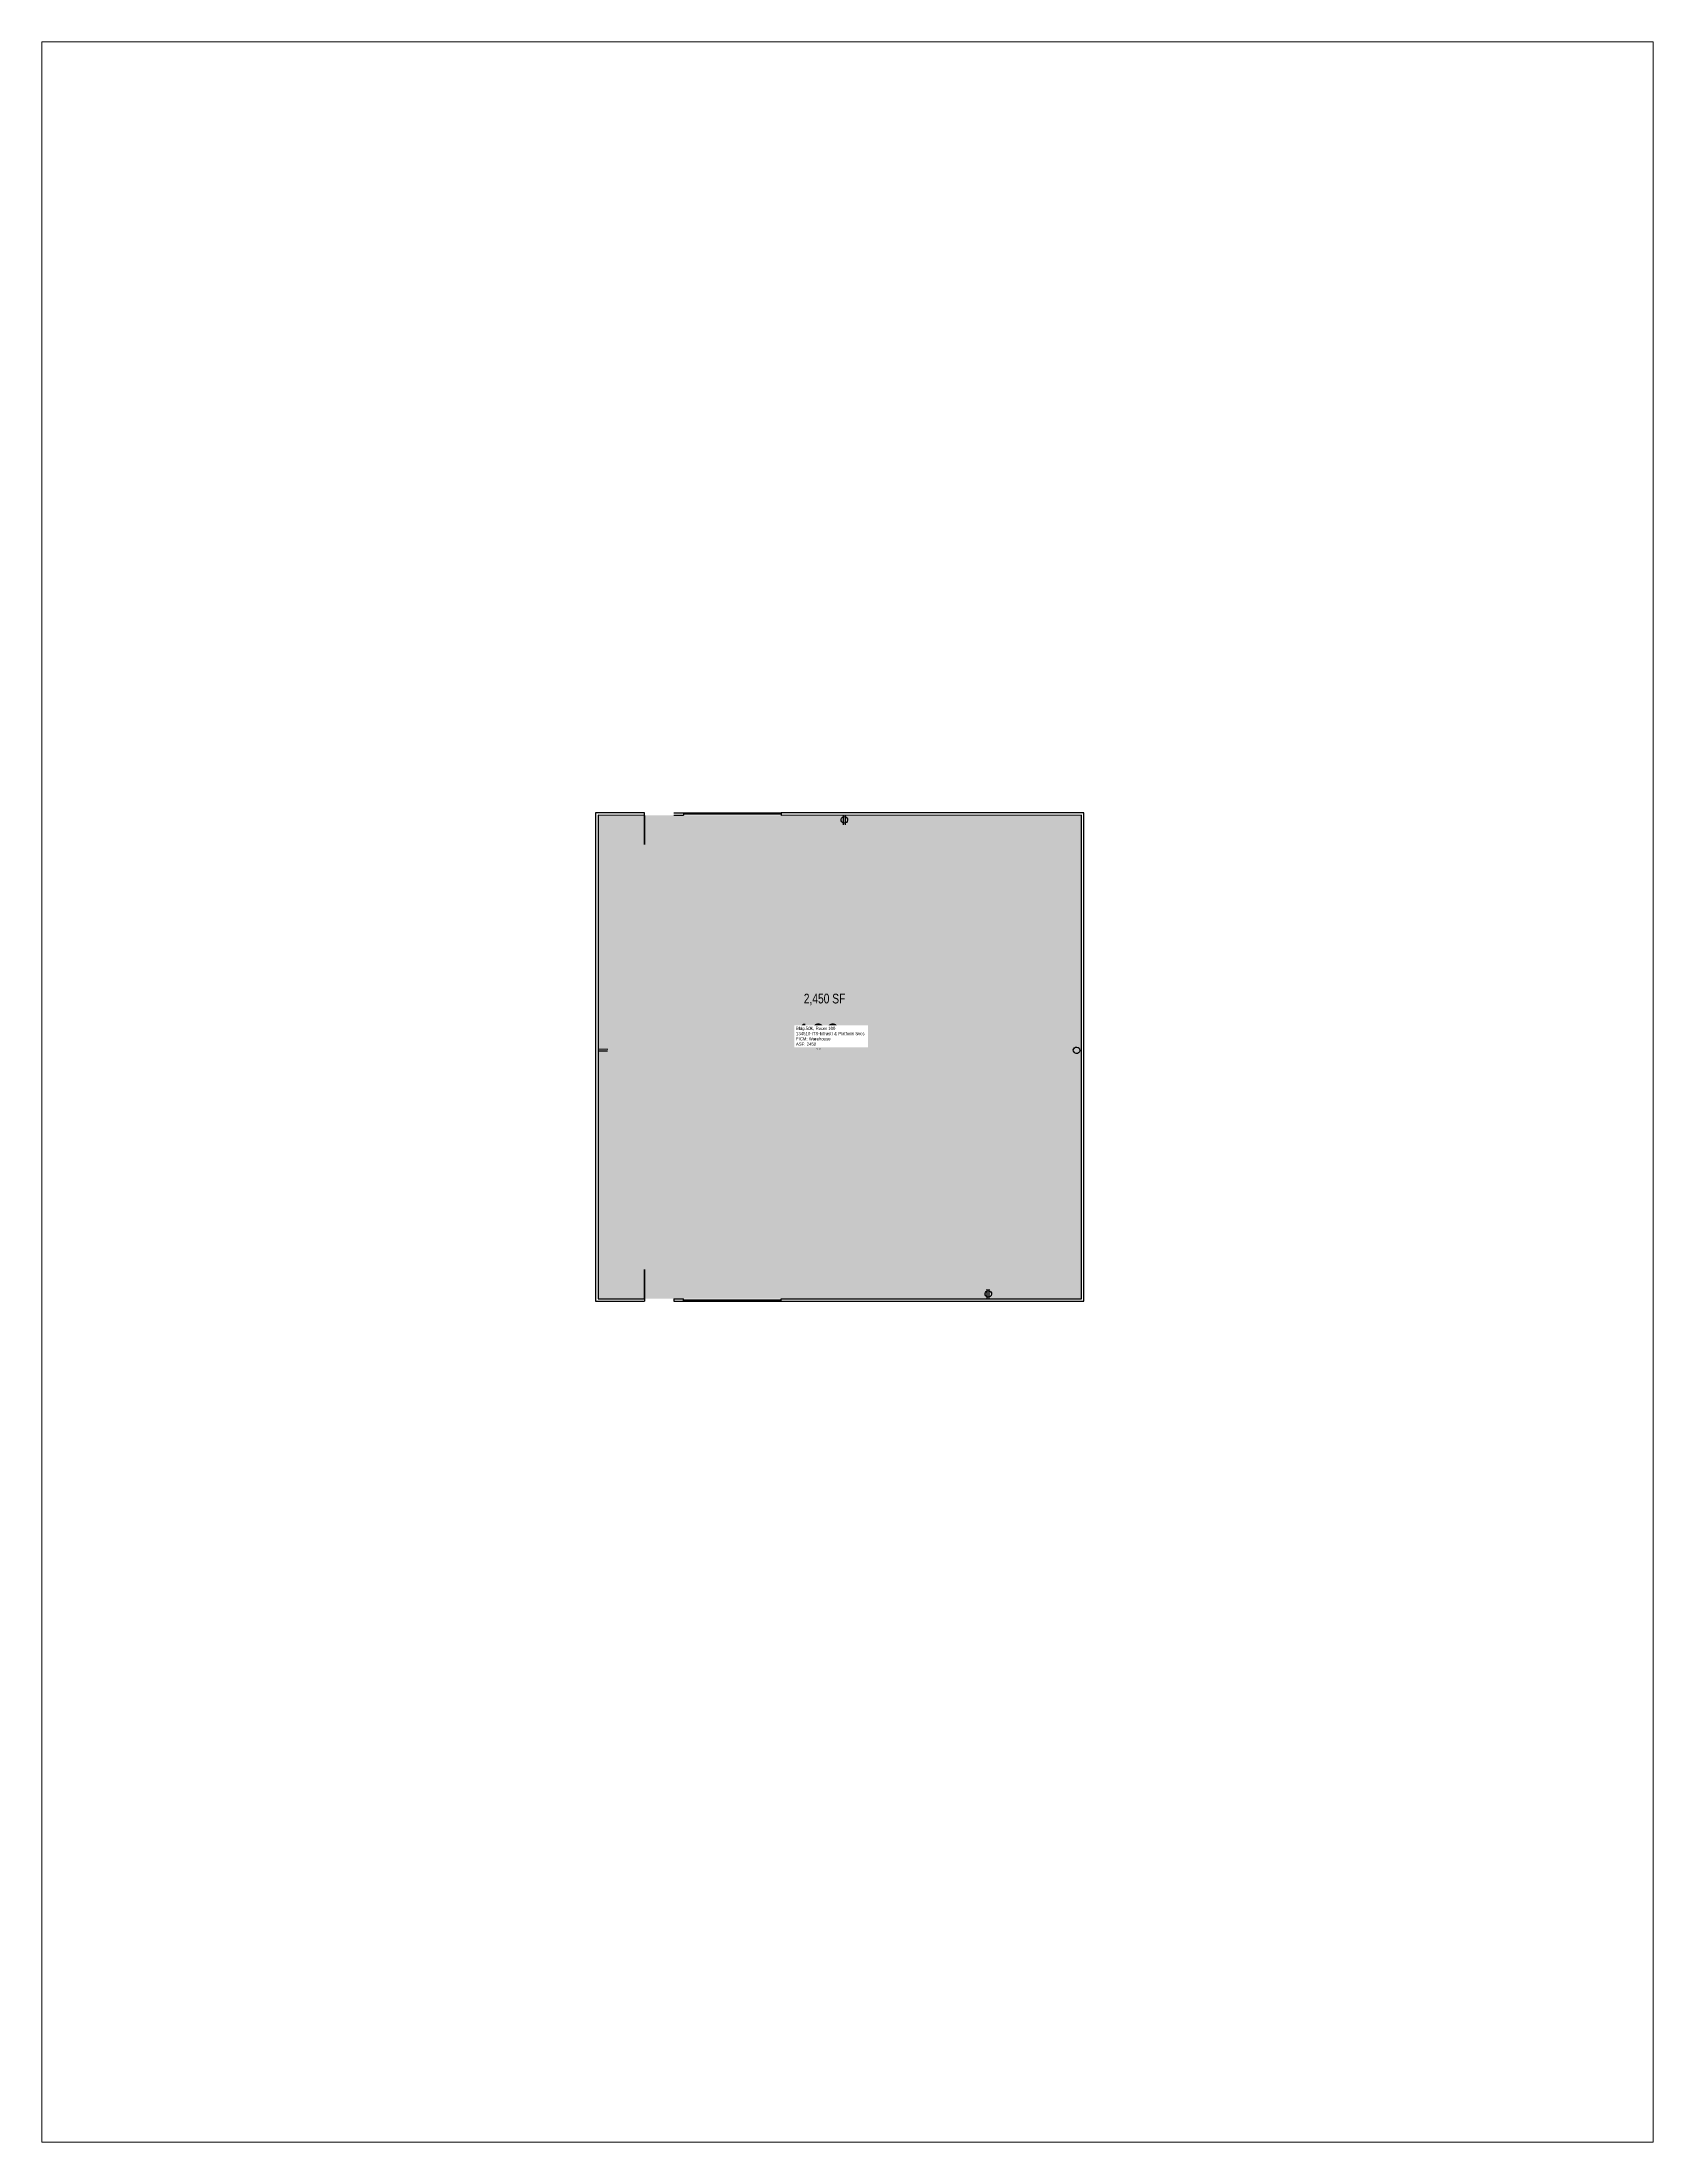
# Paper-space layout 'Layout1' of a CAD drawing. Header units: inches. Extents: x 0 to 8.2, y 0 to 10.7.
# The model-space entities are those that its viewports show. They can reach past a viewport. Long polylines and large blocks are cut down to what shows.
import ezdxf
from ezdxf.enums import TextEntityAlignment as Align

# ---------------------------------------------------------------- set-up
doc = ezdxf.new("R2010")
doc.units = ezdxf.units.IN
doc.header["$LTSCALE"] = 100
doc.header["$MEASUREMENT"] = 0
doc.layers.get('Defpoints').update_dxf_attribs({"linetype": 'CONTINUOUS'})
for name, color, linetype in [('A-DOOR', 2, 'CONTINUOUS'), ('A-FLOR', 3, 'CONTINUOUS'), ('A-IDEN-RNUM', 7, 'CONTINUOUS'), ('A-IDEN-SNUM', 4, 'CONTINUOUS'), ('A-IDEN-VNUM', 4, 'CONTINUOUS'), ('A-WALL', 5, 'CONTINUOUS'), ('AREA-TEXT', 3, 'CONTINUOUS'), ('Rooms-Category-Color', 7, 'CONTINUOUS'), ('Rooms-College-Color', 7, 'CONTINUOUS'), ('Rooms-Department-Color', 7, 'CONTINUOUS'), ('Rooms-Division-Color', 7, 'CONTINUOUS'), ('Rooms-Information', 7, 'CONTINUOUS')]:
    doc.layers.add(name, color=color, linetype=linetype)
doc.styles.add('CP_AREA', font='arial.ttf', dxfattribs={"height": 15})
doc.styles.add('CP_ROOMSNUMBER', font='arial.ttf', dxfattribs={"height": 1})
doc.styles.add('CP_ROOMVNUMBER', font='arial.ttf', dxfattribs={"width": 0.85, "height": 0.075})

msp = doc.modelspace()

# ---------------------------------------------------------------- hatches: boundary and pattern name
at = {"layer": 'Rooms-Category-Color', "true_color": 0xe3c5e1}
msp.add_hatch(color=254, dxfattribs=at).paths.add_polyline_path([(69176380.9, 27691167), (69176100.5, 27691690.7), (69176624.2, 27691971), (69176904.5, 27691447.4)])
at = {"layer": 'Rooms-College-Color', "true_color": 0x80bc67}
msp.add_hatch(color=83, dxfattribs=at).paths.add_polyline_path([(69176380.9, 27691167), (69176100.5, 27691690.7), (69176624.2, 27691971), (69176904.5, 27691447.4)])
at = {"layer": 'Rooms-Department-Color', "true_color": 0xfa003f}
msp.add_hatch(color=240, dxfattribs=at).paths.add_polyline_path([(69176380.9, 27691167), (69176100.5, 27691690.7), (69176624.2, 27691971), (69176904.5, 27691447.4)])
at = {"layer": 'Rooms-Division-Color', "true_color": 0xfa003f}
msp.add_hatch(color=240, dxfattribs=at).paths.add_polyline_path([(69176380.9, 27691167), (69176100.5, 27691690.7), (69176624.2, 27691971), (69176904.5, 27691447.4)])

# ---------------------------------------------------------------- linework, layer by layer
at = {"layer": 'A-DOOR'}
for p, q in [((69176801, 27691647.1), (69176799.7, 27691646.4)), ((69176799.7, 27691646.4), (69176856.3, 27691540.6)), ((69176857.6, 27691541.3), (69176801, 27691647.1)), ((69176272, 27691363.9), (69176273.3, 27691364.7)), ((69176328.7, 27691258.2), (69176272, 27691363.9)), ((69176273.3, 27691364.7), (69176330, 27691258.9))]:
    msp.add_line(p, q, dxfattribs=at)
for points in [[(69176877.6, 27691497.6, 2, 2, 0), (69176845.9, 27691480.6, 0, 0, -0.414214), (69176860.6, 27691529.4, 0, 0, -0.721272)], [(69176354, 27691217.3, 2, 2, 0), (69176385.7, 27691234.2, 0, 0, 0.414214), (69176337, 27691249, 0, 0, 0.721272)]]:
    msp.add_lwpolyline(points, format="xyseb", dxfattribs=at)
at = {"layer": 'A-FLOR'}
for p, q in [((69176677.7, 27691871.1), (69176667.4, 27691865.6)), ((69176678.8, 27691869.1), (69176668.4, 27691863.5)), ((69176247.7, 27691440.4), (69176237.3, 27691434.8)), ((69176248.7, 27691438.4), (69176238.4, 27691432.8)), ((69176628.8, 27691313.1), (69176634.3, 27691302.7)), ((69176630.8, 27691314.1), (69176636.3, 27691303.8))]:
    msp.add_line(p, q, dxfattribs=at)
for centre in [(69176672.9, 27691867.2), (69176357.8, 27691821.6), (69176242.9, 27691436.5)]:
    msp.add_circle(centre, 3.98, dxfattribs=at)
at = {"layer": 'A-WALL'}
for p, q in [((69176801, 27691647.1), (69176798.3, 27691645.7)), ((69176857.6, 27691541.3), (69176855, 27691539.9)), ((69176856.3, 27691540.6), (69176857.6, 27691541.3)), ((69176860.6, 27691529.4), (69176863.3, 27691530.8)), ((69176877.6, 27691497.6), (69176880.3, 27691499)), ((69176272, 27691363.9), (69176274.7, 27691365.4)), ((69176328.7, 27691258.2), (69176331.3, 27691259.6)), ((69176354, 27691217.3), (69176351.3, 27691215.8))]:
    msp.add_line(p, q, dxfattribs=at)
for points in [[(69176801, 27691647.1), (69176625.4, 27691975.1), (69176096.4, 27691691.9), (69176272, 27691363.9)], [(69176798.3, 27691645.7), (69176624.2, 27691971), (69176100.5, 27691690.7), (69176274.7, 27691365.4)], [(69176860.6, 27691529.4), (69176855, 27691539.9)], [(69176863.3, 27691530.8), (69176857.6, 27691541.3)], [(69176351.3, 27691215.8), (69176379.6, 27691162.9), (69176908.6, 27691446.1), (69176880.3, 27691499)], [(69176354, 27691217.3), (69176380.9, 27691167), (69176904.5, 27691447.4), (69176877.6, 27691497.6)], [(69176334.3, 27691247.6), (69176328.7, 27691258.2)], [(69176337, 27691249), (69176331.3, 27691259.6)]]:
    msp.add_lwpolyline(points, dxfattribs=at)

# ---------------------------------------------------------------- texts
at = {"layer": 'A-IDEN-RNUM', "style": 'CP_ROOMSNUMBER', "width": 0.85}
msp.add_text('0100-00', height=1, rotation=118.16, dxfattribs=at).set_placement((69176506.4, 27691541.7), align=Align.CENTER)
at = {"layer": 'A-IDEN-SNUM', "style": 'CP_ROOMSNUMBER', "width": 0.85}
msp.add_text('050K010000', height=1, rotation=118.16, dxfattribs=at).set_placement((69176506.4, 27691541.7), align=Align.CENTER)
at = {"layer": 'A-IDEN-VNUM', "style": 'CP_ROOMVNUMBER', "width": 0.85}
msp.add_text('100', height=27, rotation=118.16, dxfattribs=at).set_placement((69176502.7, 27691539.1), align=Align.CENTER)
at = {"layer": 'AREA-TEXT', "style": 'CP_AREA', "width": 0.75}
msp.add_text('2,450 SF', height=12, rotation=118.16, dxfattribs=at).set_placement((69176448, 27691518.6), align=Align.MIDDLE_CENTER)

# ---------------------------------------------------------------- next in the draw order: texts
at = {"layer": 'Rooms-Information', "insert": (69176515.6, 27691515), "char_height": 3.857, "width": 86.4, "attachment_point": 7, "rotation": 118.16, "style": 'CP_ROOMVNUMBER', "bg_fill": 3, "box_fill_scale": 1.5, "bg_fill_color": 256, "bg_fill_true_color": 13158600, "bg_fill_transparency": 0}
msp.add_mtext('Bldg.50K, Room 100^M^J134510-ITS-Infrastr & Platform Svcs^M^JFICM: Warehouse^M^JASF: 2450', dxfattribs=at)

psp = doc.layouts.get("Layout1")

# ---------------------------------------------------------------- viewports
at = {"layer": 'Defpoints', "view_target_point": (5767051.658, 2304530.172), "view_twist_angle": 241.83652651876}
psp.add_viewport(center=(4.125, 5.375), size=(8.25, 10.7499), view_center_point=(-7547214.686, -67884500.708), view_height=2579.9743, dxfattribs=at)

doc.saveas('drawing.dxf')
